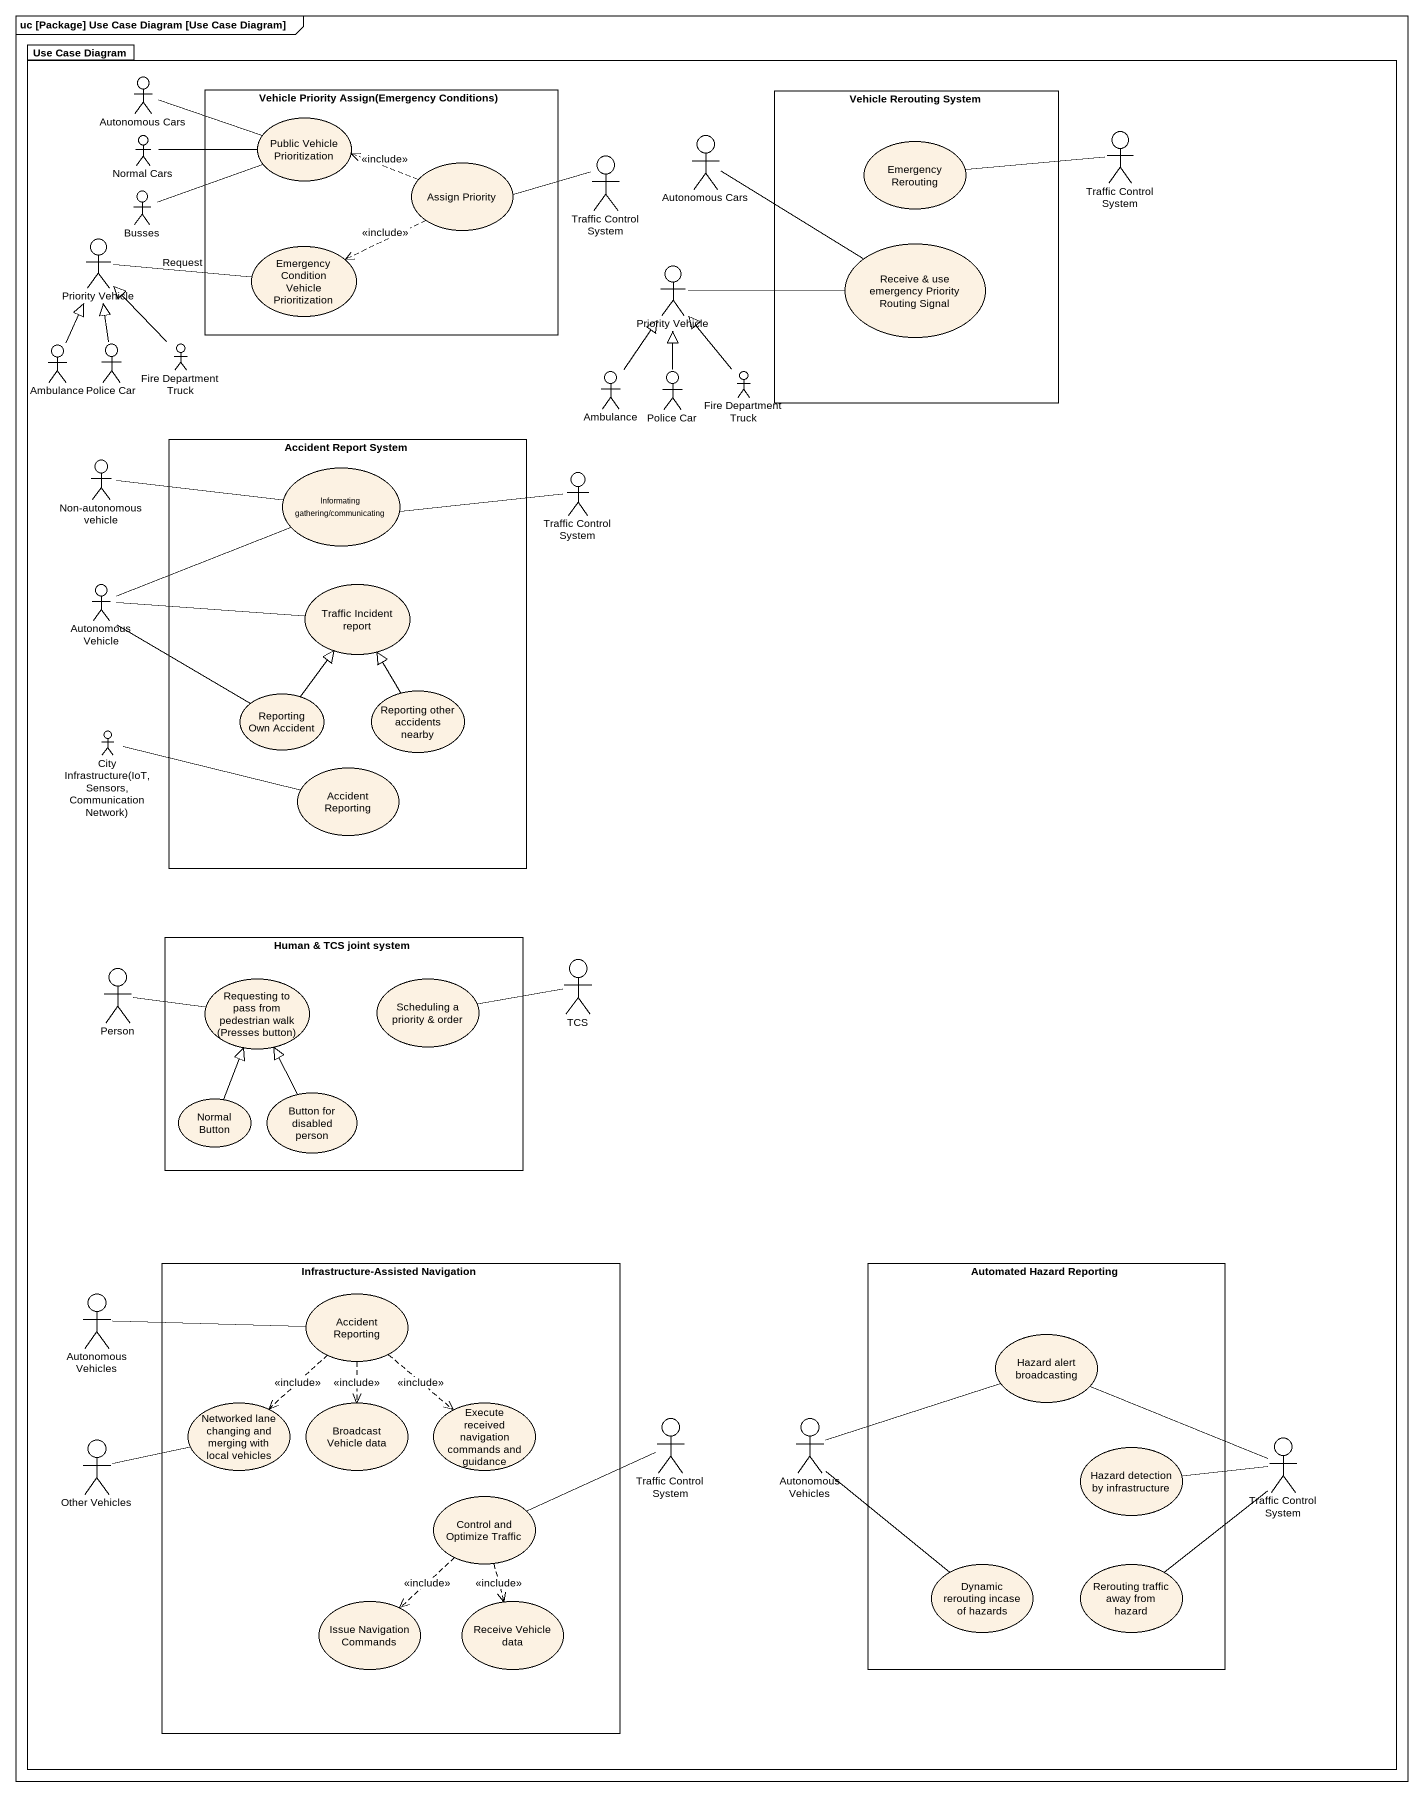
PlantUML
@startuml
mainframe uc [Package] Use Case Diagram [Use Case Diagram]
package "Use Case Diagram" as Use_Case_Diagram {
  actor "Autonomous Cars" as Autonomous_Cars
  rectangle "Vehicle Priority Assign(Emergency Conditions)" as Vehicle_Priority_Assign {
    usecase "Public Vehicle Prioritization" as Public_Vehicle
    usecase "Assign Priority" as Assign_Priority
    usecase "Emergency Condition Vehicle Prioritization" as Emergency_Condition_Vehicle
  }
  rectangle "Vehicle Rerouting System" as Vehicle_Rerouting_System {
    usecase "Emergency Rerouting" as Emergency_Rerouting
    usecase "Receive & use emergency Priority Routing Signal" as Receive_use_emergency
  }
  actor "Normal Cars" as Normal_Cars
  actor "Autonomous Cars" as Autonomous_Cars_2
  actor "Traffic Control System" as Traffic_Control_System
  actor "Traffic Control System" as Traffic_Control_System_2
  actor Busses
  actor "Priority Vehicle" as Priority_Vehicle
  actor "Priority Vehicle" as Priority_Vehicle_2
  actor Ambulance
  actor "Police Car" as Police_Car
  actor "Fire Department Truck" as Fire_Department_Truck
  actor "Ambulance" as Ambulance_2
  actor "Police Car" as Police_Car_2
  actor "Fire Department Truck" as Fire_Department_Truck_2
  rectangle "Accident Report System" as Accident_Report_System {
    usecase "Informating gathering/communicating" as Informating_gathering
    usecase "Traffic Incident report" as Traffic_Incident_report
    usecase "Reporting Own Accident" as Reporting_Own_Accident
    usecase "Reporting other accidents nearby" as Reporting_other_accidents
    usecase "Accident Reporting" as Accident_Reporting
  }
  actor "Non-autonomous vehicle" as Non_autonomous_vehicle
  actor "Traffic Control System" as Traffic_Control_System_3
  actor "Autonomous Vehicle" as Autonomous_Vehicle
  actor "City Infrastructure(IoT, Sensors, Communication Network)" as City_Infrastructure_IoT
  actor "Person" as Person_
  rectangle "Human & TCS joint system" as Human_TCS_joint_system {
    usecase "Requesting to pass from pedestrian walk (Presses button)" as Requesting_to_pass_from
    usecase "Scheduling a priority & order" as Scheduling_a_priority_order
    usecase "Normal Button" as Normal_Button
    usecase "Button for disabled person" as Button_for_disabled_person
  }
  actor TCS
  rectangle "Infrastructure-Assisted Navigation" as Infrastructure_Assisted {
    usecase "Accident Reporting" as Accident_Reporting_2
    usecase "Networked lane changing and merging with local vehicles" as Networked_lane_changing_and
    usecase "Broadcast Vehicle data" as Broadcast_Vehicle_data
    usecase "Execute received navigation commands and guidance" as Execute_received_navigation
    usecase "Control and Optimize Traffic" as Control_and_Optimize_Traffic
    usecase "Issue Navigation Commands" as Issue_Navigation_Commands
    usecase "Receive Vehicle data" as Receive_Vehicle_data
  }
  rectangle "Automated Hazard Reporting" as Automated_Hazard_Reporting {
    usecase "Hazard alert broadcasting" as Hazard_alert_broadcasting
    usecase "Hazard detection by infrastructure" as Hazard_detection_by
    usecase "Dynamic rerouting incase of hazards" as Dynamic_rerouting_incase_of
    usecase "Rerouting traffic away from hazard" as Rerouting_traffic_away_from
  }
  actor "Autonomous Vehicles" as Autonomous_Vehicles
  actor "Other Vehicles" as Other_Vehicles
  actor "Traffic Control System" as Traffic_Control_System_4
  actor "Autonomous Vehicles" as Autonomous_Vehicles_2
  actor "Traffic Control System" as Traffic_Control_System_5
}
Autonomous_Cars -right- Public_Vehicle
Public_Vehicle -left- Normal_Cars
Traffic_Control_System -left- Emergency_Rerouting
Assign_Priority .left.> Public_Vehicle : <<include>>
Assign_Priority .left.> Emergency_Condition_Vehicle : <<include>>
Traffic_Control_System_2 -left- Assign_Priority
Busses -right- Public_Vehicle
Priority_Vehicle -right- Emergency_Condition_Vehicle : Request
Priority_Vehicle_2 -right- Receive_use_emergency
Receive_use_emergency -left- Autonomous_Cars_2
Ambulance -up-|> Priority_Vehicle
Police_Car -up-|> Priority_Vehicle
Fire_Department_Truck -up-|> Priority_Vehicle
Ambulance_2 -up-|> Priority_Vehicle_2
Police_Car_2 -up-|> Priority_Vehicle_2
Fire_Department_Truck_2 -up-|> Priority_Vehicle_2
Informating_gathering -left- Non_autonomous_vehicle
Traffic_Control_System_3 -left- Informating_gathering
Autonomous_Vehicle -right- Informating_gathering
Autonomous_Vehicle -right- Traffic_Incident_report
Autonomous_Vehicle -right- Reporting_Own_Accident
Reporting_Own_Accident -up-|> Traffic_Incident_report
Reporting_other_accidents -up-|> Traffic_Incident_report
City_Infrastructure_IoT -right- Accident_Reporting
Person_ -right- Requesting_to_pass_from
TCS -left- Scheduling_a_priority_order
Normal_Button -up-|> Requesting_to_pass_from
Button_for_disabled_person -up-|> Requesting_to_pass_from
Autonomous_Vehicles -right- Accident_Reporting_2
Accident_Reporting_2 ..> Networked_lane_changing_and : <<include>>
Accident_Reporting_2 ..> Broadcast_Vehicle_data : <<include>>
Accident_Reporting_2 ..> Execute_received_navigation : <<include>>
Hazard_alert_broadcasting -right- Traffic_Control_System_5
Other_Vehicles -right- Networked_lane_changing_and
Autonomous_Vehicles_2 -right- Hazard_alert_broadcasting
Autonomous_Vehicles_2 -- Dynamic_rerouting_incase_of
Hazard_detection_by -right- Traffic_Control_System_5
Control_and_Optimize_Traffic -right- Traffic_Control_System_4
Control_and_Optimize_Traffic ..> Issue_Navigation_Commands : <<include>>
Control_and_Optimize_Traffic ..> Receive_Vehicle_data : <<include>>
Rerouting_traffic_away_from -up- Traffic_Control_System_5
@enduml
